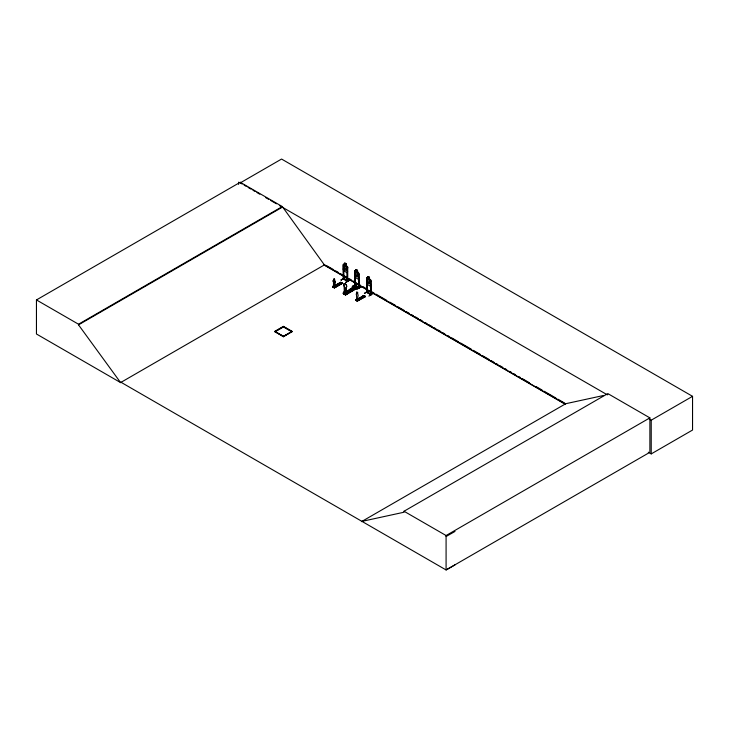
<?xml version="1.0" encoding="UTF-8"?>
<svg xmlns="http://www.w3.org/2000/svg" width="729" height="729" viewBox="0 0 729 729"><rect width="100%" height="100%" fill="white"/><g stroke="black" fill="none" stroke-linecap="round" stroke-linejoin="round"><path stroke-width="1.09" d="M334.666 280.793L334.602 280.829A1.376 0.793 60 0 1 334.802 282.715L334.602 286.934L334.866 282.679A1.376 0.793 60 0 0 334.666 280.793L334.647 279.426M345.874 293.614L346.184 287.29A2.069 1.203 59.5 0 0 346.184 284.902A2.069 1.203 59.5 0 0 344.097 283.727A2.069 1.203 59.5 0 0 344.097 286.114L344.38 292.912L345.2 292.475M345.965 293.559L346.275 287.235A2.069 1.203 59.5 0 0 346.275 284.848A2.069 1.203 59.5 0 0 344.188 283.672A2.069 1.203 59.5 0 0 344.188 286.06C346.12 288.183 342.703 294.352 345.209 292.429M333.627 280.264L333.691 280.228A1.376 0.793 60 0 0 333.49 281.886L333.426 281.913A1.376 0.793 60 0 1 333.627 280.264L333.709 278.879L334.301 278.824M333.8 286.451L334.146 286.178M334.082 286.306L333.481 286.369L333.909 286.05M344.635 291.964L343.45 293.368L345.318 294.425L346.503 293.022L346.676 293.997C345.027 291.937 343.195 293.195 344.981 292.101M356.681 292.365L356.681 293.577L356.809 292.083M357.183 299.528C356.882 299.701 356.846 298.854 356.946 300.594M356.681 299.501L357.11 299.364M351.624 290.033C349.346 288.629 353.41 290.643 350.585 289.695M338.575 284.228L337.846 284.638M360.973 298.006L360.973 297.532M361.702 297.951L361.529 297.496M333.973 286.032L333.618 286.561M357.657 292.566L357.657 294.133A1.376 0.793 60 0 1 357.921 295.992L357.657 300.239C355.561 299.291 357.903 299.4 355.925 300.202L357.502 301.241M344.516 292.912L344.935 292.156L344.771 292.693M345.136 292.52L344.963 292.584M347.587 271.334L347.095 272.764L347.587 271.398M358.896 277.867L358.404 279.298L355.032 277.348L354.64 275.416L355.078 277.321M370.359 286.142L370.833 284.811L370.387 286.215L367.015 284.264L366.569 282.36M356.745 299.847L356.545 295.19A1.376 0.793 60 0 1 356.745 293.541M341.099 280.036L345.473 277.512M356.791 284.046L352.207 286.497L356.59 283.973M364.409 293.468L368.573 290.889M343.25 278.888L347.633 281.412L347.633 266.914L346.193 265.502M343.888 278.587L343.25 278.396L343.733 278.678M347.214 280.711L347.779 281.33L343.441 278.788L343.323 264.436L343.323 278.952M347.186 267.671L347.733 267.816L347.186 267.671L347.186 281.212L347.341 272.081M354.832 284.875L354.75 284.829M355.16 285.568L355.16 285.075M358.659 278.615L358.613 287.581M369.494 277.293L368.054 276.464L368.054 278.232L367.343 278.369L367.343 281.467L368.054 283.207L369.403 283.982L370.113 283.071L370.113 279.972C368.792 279.28 369.803 275.289 369.403 279.007L370.933 280.364L370.933 294.862C362.741 289.176 368.336 292.903 366.897 292.593L367.143 279.016L366.596 278.879L366.988 279.107M367.188 292.037L366.541 291.864M350.603 289.732L351.752 289.541M337.846 284.374L338.703 284.51M343.277 264.463L343.778 264.108L347.533 266.942L347.569 281.421M354.64 271.042L355.114 270.705M367.079 277.558L366.569 277.913L368.109 278.205L368.109 276.546M332.88 286.962L341.063 282.488L333.226 287.244L332.861 286.889L334.447 287.928L342.357 283.362L340.771 282.323L332.752 286.971L332.871 286.306L333.782 285.905L333.891 287.281M340.68 282.415L342.338 283.362L334.347 287.8M333.035 287.126L341.072 282.56M333.955 287.663L342.074 283.198M341.956 282.998L334.155 287.764L342.238 283.052M345.054 292.539L344.152 292.165L344.717 294.088L344.826 292.548L343.286 293.568M355.834 288.219L345.346 294.844L357.219 287.773L354.996 286.533L346.084 291.864L354.996 286.351L357.392 288.073L345.646 294.999L343.277 293.45L343.277 292.566L344.462 291.864M343.268 293.45L343.86 293.997L354.622 287.645M343.678 293.787L354.476 287.463M357.237 287.882L356.791 287.527L344.89 294.571L345.482 294.698L345.491 293.823L346.676 293.113M363.844 295.71L355.816 300.284L364.19 295.983M356.089 300.43L364.227 295.992L355.998 300.384M357.082 300.931L365.293 296.357L363.826 295.518L355.807 300.266M357.274 301.113L358.185 299.993L357.274 300.858L356.034 299.674M364.901 296.375L365.411 296.667L357.383 301.104M365.22 296.566L363.826 295.518M349.574 289.55C356.098 292.42 346.412 289.905 350.758 288.848L352.973 290.279L350.758 288.848M351.825 288.228C358.349 291.099 348.662 288.584 353.009 287.527L355.223 288.948L353.009 287.527M353.811 287.053C360.336 289.923 350.649 287.408 354.996 286.351M346.321 292.001L354.996 286.533M343.523 293.796L355.451 286.889M345.172 294.735L357.21 287.609M121.123 382.333L120.65 382.616L36.45 334L36.45 299.938L240.242 182.277L282.314 206.562L324.387 264.919L565.267 403.994M240.242 182.277L240.242 182.906L281.567 159.05L692.55 396.33L692.55 430.046L651.225 453.903L648.272 452.19M36.45 299.938L78.522 324.223L282.314 206.562M455.005 564.866L446.084 569.95L121.069 382.306L120.586 382.579L78.522 324.852L282.314 207.191M120.586 382.579L324.861 264.645M344.762 263.014L346.193 263.843L344.762 263.014L344.042 268.017L344.762 269.757L346.102 270.532L346.822 269.621L346.193 263.843M343.733 264.135L344.708 264.7M343.687 265.657L343.295 265.429L343.733 279.171L343.441 278.305M343.714 270.814L343.323 268.883L343.714 270.814L347.141 272.737M356.025 269.575L357.511 270.377L357.465 272.063L358.95 273.448L358.941 287.946L354.567 285.422L354.64 270.969L356.126 271.288L356.126 269.63L357.511 270.377M354.759 271.871L355.16 272.099M341.136 280.109L345.519 277.293L341.136 279.827M343.678 279.171L343.842 270.058M333.782 285.905L332.871 286.306M332.752 286.962L340.771 282.205M334.219 287.08L335.13 286.679L334.219 287.545L332.98 286.834M347.296 280.692L343.733 278.815L347.633 280.92M358.504 287.745L358.659 274.122L359.051 287.782M359.051 274.35L358.504 274.204M345.519 282.351L349.929 279.863M274.687 331.431L283.444 326.373L292.201 331.431L283.444 336.771L274.687 331.431L283.444 336.488L292.201 331.431M274.687 331.713L283.444 326.656L292.201 331.713M283.444 326.938L275.17 331.713L283.444 336.215L291.718 331.713L283.444 326.938L283.444 326.373M370.378 279.517L370.933 280.364M361.456 286.779C362.176 284.993 350.23 293.222 361.447 286.752M370.678 294.498L370.642 281.039L371.079 294.78L366.705 292.247M371.034 281.266L370.487 281.121M357.72 292.885L357.046 292.028M367.143 292.484L367.143 283.517M355.925 299.61L356.727 299.145M365.01 296.311L356.982 300.949L365.293 296.357M368.874 296.083L373.239 293.532M361.475 521.654L565.75 403.711L603.384 395.528M361.948 521.372L404.021 512.223L404.021 511.248L607.813 393.587L649.885 417.872L649.885 452.29L446.084 569.95L446.084 535.533L649.885 417.872M607.813 394.562L607.339 394.845L279.38 205.496M649.275 419.057L651.225 420.186L692.55 396.33M446.084 536.517L455.005 531.432M361.074 297.587L361.529 297.587M361.529 297.951L360.973 297.915M354.713 285.331L359.051 287.818M366.751 292.274L366.751 278.788M368.756 290.962L364.436 293.277M358.887 287.946L358.531 287.244M370.87 294.871C372.118 293.249 361.83 289.978 370.487 294.17M344.717 292.611L344.042 292.229L344.042 293.705M240.242 182.906L242.201 184.036M244.16 185.166L246.12 186.296M248.07 187.426L251.004 189.121M252.963 190.251L254.922 191.381M256.881 192.511L259.816 194.206M265.684 197.595L268.618 199.29M270.577 200.42L276.446 203.801M368.008 276.491L369.448 277.321M355.069 270.732L358.85 273.466M367.052 277.649L370.359 279.562M326.829 265.775L333.709 269.748M335.677 270.887L338.63 272.591M340.589 273.721L342.557 274.86M344.525 275.99L347.478 277.694M349.446 278.833L351.405 279.972M353.374 281.102L356.326 282.806M358.294 283.946L360.254 285.075M363.206 286.779L365.174 287.919M372.054 291.892L374.023 293.022M375.991 294.161L386.807 300.403M389.751 302.107L395.656 305.515M397.615 306.645L404.504 310.618M406.463 311.757L409.416 313.461M411.384 314.591L413.352 315.73M415.32 316.869L418.264 318.564M420.232 319.703L422.2 320.842M425.144 322.537L427.112 323.676M429.08 324.815L432.033 326.519M434.001 327.649L435.96 328.788M437.929 329.918L440.881 331.622M442.849 332.761L444.808 333.891M447.761 335.595L449.729 336.734M451.698 337.864L458.577 341.837M460.546 342.976L471.362 349.218M473.321 350.357L480.211 354.33M482.17 355.46L489.059 359.443M491.018 360.573L493.97 362.277M495.939 363.416L497.907 364.546M499.875 365.685L502.819 367.389M504.787 368.519L506.755 369.658M509.699 371.362L511.667 372.492M513.635 373.631L515.603 374.761M518.556 376.465L520.515 377.604M522.483 378.734L529.363 382.716M536.252 386.689L542.148 390.088M544.116 391.227L555.917 398.034M557.876 399.173L564.765 403.146M323.74 264.827L358.267 284.766M360.244 285.905L565.412 404.358M349.956 280.109L345.519 282.633M333.372 286.078L333.517 286.369M356.435 299.391L357.046 299.564M333.49 281.886L333.527 286.251L335.13 287.262L335.021 286.615M404.021 511.248L446.084 535.533M364.919 296.402L365.393 296.676M334.046 287.627L334.329 287.144M334.356 278.988L334.584 279.453M651.225 420.186L651.225 453.903M370.642 285.531L370.642 294.525M366.623 277.886L366.596 292.42M363.953 297.131L362.495 296.411M362.431 298.006L360.973 297.277M358.076 299.929L358.185 300.576M357.41 270.432L358.13 273.056L358.13 276.154L357.41 277.066L356.071 276.291L355.351 274.551L356.071 269.539M356.499 299.346L356.435 300.375M355.16 275.471L355.05 285.695L355.005 272.19M354.759 275.243L354.613 285.495L354.567 284.93M346.503 293.022L346.503 293.723M340.899 283.818L339.432 283.098M339.377 284.693L337.919 283.973M333.672 285.841L333.672 286.424M333.445 286.041L333.372 287.062M283.444 336.215L283.444 336.771M238.593 182.15L238.593 184.382M78.522 324.223L78.522 324.852M359.105 287.344L355.05 285.349L359.105 287.344M345.856 264.035L344.999 263.534L345.856 264.591L345.856 264.035M357.174 270.568L356.317 270.067L357.174 271.115L357.174 270.568M369.156 277.485L368.3 276.984L369.156 278.041L369.156 277.485M346.102 266.112L344.762 265.338L344.762 268.427L346.102 269.201L346.102 266.112M357.41 272.637L356.071 271.862L356.071 274.961L357.41 275.735L357.41 272.637M369.403 279.562L368.054 278.788L368.054 281.886L369.403 282.661L369.403 279.562M341.436 283.508L339.969 282.67L341.436 283.508M364.491 296.821L363.024 295.983L364.491 296.821M340.097 284.283L338.63 283.444L340.097 284.283M363.151 297.596L361.684 296.758L363.151 297.596M338.575 285.157L337.117 284.319L338.575 285.157M361.63 298.471L360.172 297.623L361.63 298.471"/></g></svg>
